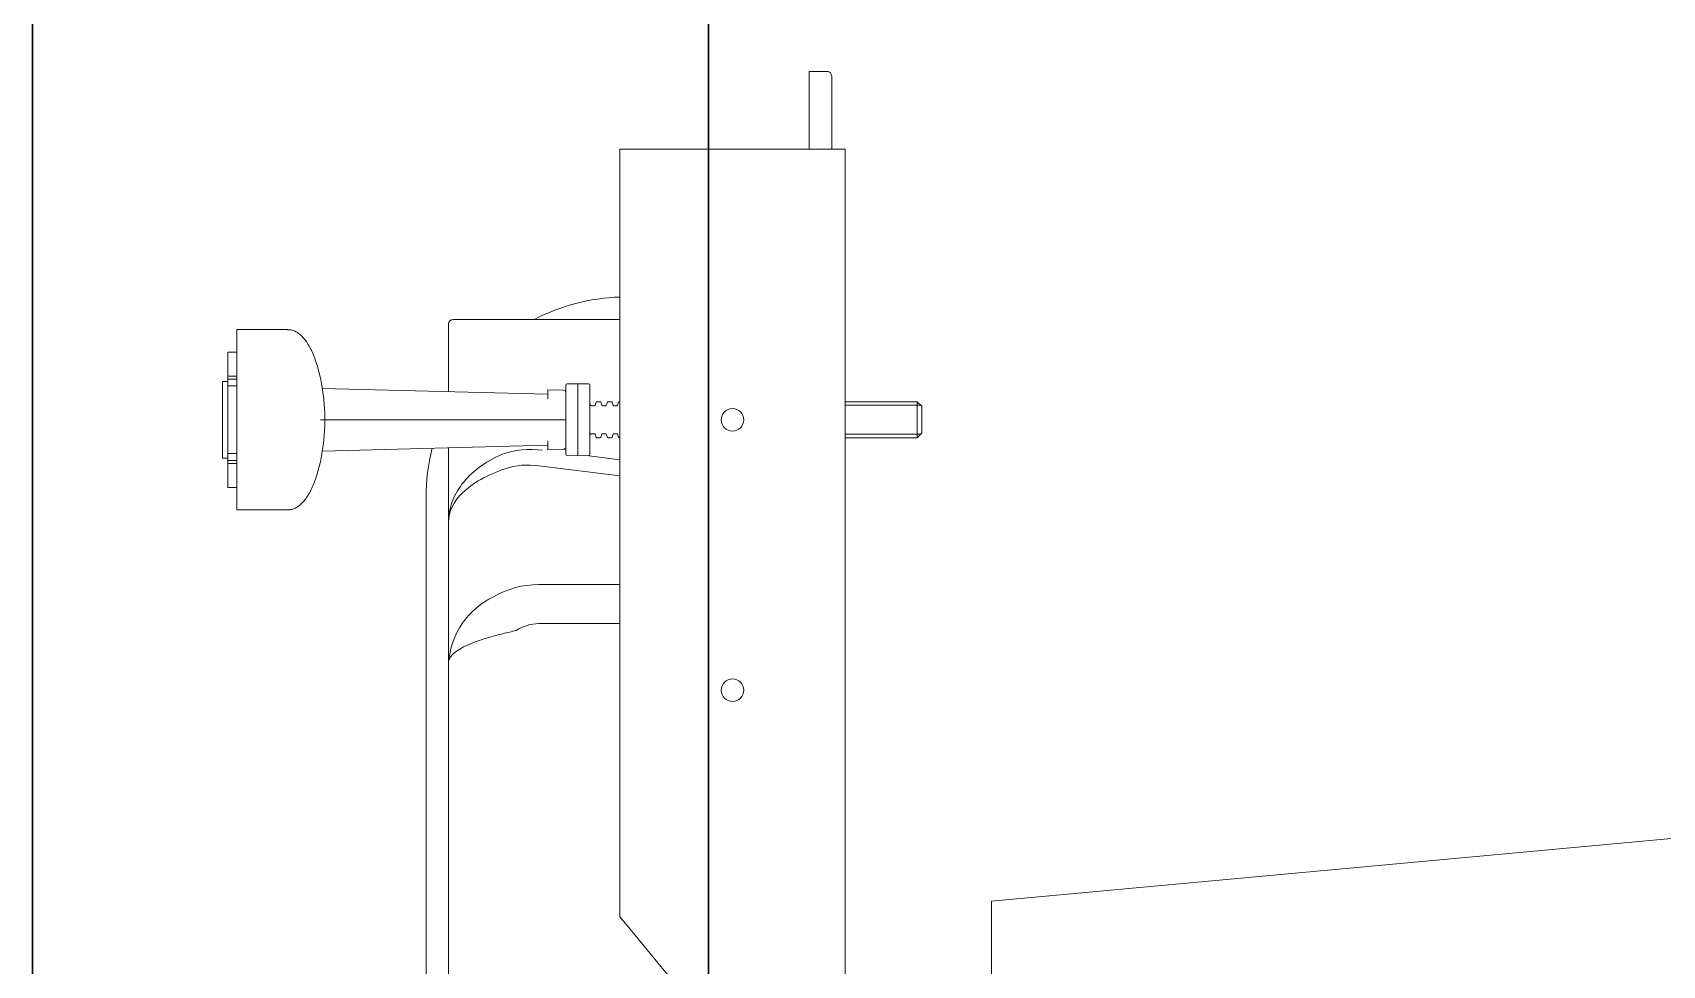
# Model space of a CAD drawing. Header units: millimetres. Extents: x -10496 to -5455, y -188 to 7293.
# Drawn here: x -7499.88 to -7463.72, y 2777.57 to 2798.26 of the extents above; entities that cross this region are included whole.
import ezdxf

# ---------------------------------------------------------------- set-up
doc = ezdxf.new("R2010")
doc.units = ezdxf.units.MM
for name, color, linetype, lineweight in [('00 TEFRİŞ', 252, 'Continuous', 13), ('alan_net', 30, 'Continuous', 0), ('GJC_duvar', 10, 'Continuous', 30), ('GJC_tefris', 30, 'Continuous', 0), ('GJC_ölçüler', 253, 'Continuous', 5)]:
    doc.layers.add(name, color=color, linetype=linetype, lineweight=lineweight)
doc.layers.add('GJC ALAN', color=2, linetype='Continuous')

# ---------------------------------------------------------------- blocks, each defined once
blk = doc.blocks.new('fgjh')
at = {"layer": 'GJC_tefris', "color": 151, "extrusion": (-0.01667214942452569, 1.525087517426141e-05, 0.9998610099413704)}
for p, q in [((5037972.234731843, 2445228.21705988, 2049.104958945099), (5037972.235728576, 2445228.21705988, 2049.104975565091)), ((5037972.234731792, 2445228.017059879, 2049.10496199485), (5037972.234731843, 2445228.21705988, 2049.104958945099)), ((5037972.766498596, 2445228.21705988, 2049.113825872295), (5037972.235728576, 2445228.21705988, 2049.104975565091)), ((5037972.766498546, 2445228.017059879, 2049.113828922047), (5037972.766498596, 2445228.21705988, 2049.113825872295)), ((5037972.832699504, 2445228.21705988, 2049.114929737144), (5037972.766498596, 2445228.21705988, 2049.113825872295)), ((5037972.9846276, 2445228.21705988, 2049.117463057169), (5037972.832699504, 2445228.21705988, 2049.114929737144)), ((5037972.832699453, 2445228.017059879, 2049.114932786896), (5037972.832699504, 2445228.21705988, 2049.114929737144)), ((5037972.884641499, 2445228.21705988, 2049.115795842226), (5037972.88464153, 2445228.33705988, 2049.115794012375)), ((5037972.88464153, 2445228.33705988, 2049.115794012375), (5037972.900891638, 2445228.33705988, 2049.116064974281)), ((5037972.900891638, 2445228.33705988, 2049.116064974281), (5037974.568155138, 2445228.33705988, 2049.143865704495)), ((5037972.98462755, 2445228.017059879, 2049.11746610692), (5037972.9846276, 2445228.21705988, 2049.117463057169)), ((5037972.9846276, 2445228.21705988, 2049.117463057169), (5037973.03462065, 2445228.21705988, 2049.11829666464)), ((5037974.434426065, 2445228.21705988, 2049.141637673837), (5037973.03462065, 2445228.21705988, 2049.11829666464)), ((5037974.434426065, 2445228.21705988, 2049.141637673837), (5037974.484419115, 2445228.21705988, 2049.142471281308)), ((5037974.636347211, 2445228.21705988, 2049.145004601332), (5037974.484419115, 2445228.21705988, 2049.142471281308)), ((5037974.484419115, 2445228.21705988, 2049.142471281308), (5037974.484419065, 2445228.017059879, 2049.142474331059)), ((5037974.568155138, 2445228.33705988, 2049.143865704495), (5037974.584405246, 2445228.33705988, 2049.1441366664)), ((5037974.584405246, 2445228.33705988, 2049.1441366664), (5037974.584405216, 2445228.21705988, 2049.144138496251)), ((5037974.636347161, 2445228.017059879, 2049.145007651084), (5037974.636347211, 2445228.21705988, 2049.145004601332)), ((5037974.702548118, 2445228.21705988, 2049.146108466181), (5037974.636347211, 2445228.21705988, 2049.145004601332)), ((5037974.702548068, 2445228.017059879, 2049.146111515933), (5037974.702548118, 2445228.21705988, 2049.146108466181)), ((5037975.23331814, 2445228.21705988, 2049.154958773386), (5037974.702548118, 2445228.21705988, 2049.146108466181)), ((5037975.23331814, 2445228.21705988, 2049.154958773386), (5037975.234314873, 2445228.21705988, 2049.154975393378)), ((5037975.234314873, 2445228.21705988, 2049.154975393378), (5037975.234314822, 2445228.017059879, 2049.154978443129)), ((5037971.734801287, 2445228.017059879, 2049.096625920137), (5037971.734800999, 2445226.885625618, 2049.096643173101)), ((5037971.734801287, 2445228.017059879, 2049.096625920137), (5037975.734245327, 2445228.017059879, 2049.163314517843)), ((5037975.73424504, 2445226.885625618, 2049.163331770807), (5037975.734245327, 2445228.017059879, 2049.163314517843)), ((5037973.170519996, 2445221.11705988, 2049.120671010073), (5037973.039553836, 2445226.119199584, 2049.118410921539)), ((5037973.734522809, 2445226.058964252, 2049.130000077511), (5037973.734521463, 2445220.765751232, 2049.130080792422)), ((5037973.734522834, 2445226.158789118, 2049.129998555306), (5037973.734522808, 2445226.058776563, 2049.130000080373)), ((5037974.429486542, 2445226.118998304, 2049.14158731165), (5037974.298523108, 2445221.11705988, 2049.139479860731)), ((5037975.459282481, 2445223.81705988, 2049.158793721523), (5037991.807009996, 2445223.81705988, 2049.431383364646)), ((5037971.509831057, 2445222.108136247, 2049.092964790247), (5037971.509831339, 2445223.21705988, 2049.092947880541)), ((5037971.609817466, 2445223.31705988, 2049.094613570609), (5037973.112919535, 2445223.31705988, 2049.119676996497)), ((5037974.356124687, 2445223.31705988, 2049.140406779783), (5037975.9992427, 2445223.31705988, 2049.167804896871)), ((5037975.9992427, 2445223.31705988, 2049.167804896871), (5037979.122148855, 2445223.31705988, 2049.219877692526)), ((5037979.122148855, 2445223.31705988, 2049.219877692526), (5038018.889869427, 2445223.31705988, 2049.882983237262)), ((5037971.509830398, 2445219.51705988, 2049.093004300937), (5037971.509831057, 2445222.108136247, 2049.092964790247)), ((5037974.757375859, 2445221.31705988, 2049.147127935197), (5037974.978239958, 2445219.51705988, 2049.150838181715)), ((5037977.390337818, 2445219.51705988, 2049.191058627918), (5037977.390338277, 2445221.31705988, 2049.191031180158)), ((5037978.256243311, 2445221.31705988, 2049.205469685098), (5037978.256242854, 2445219.51705988, 2049.205497132858)), ((5037973.070499621, 2445221.11705988, 2049.119003223621), (5037973.168706472, 2445221.11705988, 2049.120640770512)), ((5037973.0796976, 2445220.765751033, 2049.119161953514), (5037973.070499621, 2445221.11705988, 2049.119003223621)), ((5037973.168706472, 2445221.11705988, 2049.120640770512), (5037973.268726847, 2445221.11705988, 2049.122308556964)), ((5037974.300336633, 2445221.11705988, 2049.139510100292), (5037974.200316257, 2445221.11705988, 2049.13784231384)), ((5037974.300336633, 2445221.11705988, 2049.139510100292), (5037974.398543484, 2445221.11705988, 2049.141147647183)), ((5037974.398543484, 2445221.11705988, 2049.141147647183), (5037974.389345326, 2445220.765751033, 2049.140999631335)), ((5037972.934632574, 2445220.44955988, 2049.116747894405), (5037972.938786775, 2445220.687583453, 2049.116813532903)), ((5037972.968778044, 2445220.71705988, 2049.117313171729), (5037973.134604844, 2445220.71705988, 2049.120078245248)), ((5037973.134604844, 2445220.71705988, 2049.120078245248), (5037974.334438057, 2445220.71705988, 2049.14008482456)), ((5037973.73452145, 2445220.71705988, 2049.130081534904), (5037973.734521463, 2445220.765751232, 2049.130080792422)), ((5037974.334438057, 2445220.71705988, 2049.14008482456), (5037974.500264857, 2445220.71705988, 2049.142849898079)), ((5037974.530256112, 2445220.687583453, 2049.143350435863), (5037974.534410191, 2445220.44955988, 2049.143423333487)), ((5037972.934632574, 2445220.44955988, 2049.116747894405), (5037973.134604776, 2445220.44955988, 2049.12008232429)), ((5037972.938786654, 2445220.211536308, 2049.11682079203), (5037972.934632574, 2445220.44955988, 2049.116747894405)), ((5037973.134604708, 2445220.18205988, 2049.120086403332), (5037972.968777908, 2445220.18205988, 2049.117321329813)), ((5037974.334437921, 2445220.18205988, 2049.140092982644), (5037973.134604708, 2445220.18205988, 2049.120086403332)), ((5037974.334437989, 2445220.44955988, 2049.140088903602), (5037973.134604776, 2445220.44955988, 2049.12008232429)), ((5037973.36962249, 2445220.18205988, 2049.124005199584), (5037973.41140663, 2445220.166849582, 2049.124702159834)), ((5037973.424564393, 2445220.148055729, 2049.124921845187), (5037973.424564377, 2445220.086064031, 2049.124922790483)), ((5037974.044478203, 2445220.086064031, 2049.135259523128), (5037974.044478219, 2445220.148055729, 2049.135258577831)), ((5037974.057635992, 2445220.166849582, 2049.135477690018), (5037974.099420139, 2445220.18205988, 2049.136174186392)), ((5037974.500264721, 2445220.18205988, 2049.142858056163), (5037974.334437921, 2445220.18205988, 2049.140092982644)), ((5037974.334437989, 2445220.44955988, 2049.140088903602), (5037974.534410191, 2445220.44955988, 2049.143423333487)), ((5037974.534410191, 2445220.44955988, 2049.143423333487), (5037974.530255991, 2445220.211536308, 2049.143357694989)), ((5037974.621673428, 2445219.51705988, 2049.144892624869), (5037974.531028497, 2445220.255798662, 2049.143369900984)), ((5037973.334576807, 2445219.775298409, 2049.123427035824), (5037973.33457679, 2445219.708821352, 2049.123428049516)), ((5037973.33457687, 2445220.025298409, 2049.123423223635), (5037973.334576854, 2445219.958821352, 2049.123424237328)), ((5037973.411406605, 2445220.067270179, 2049.124703678296), (5037973.347734643, 2445220.044092261, 2049.123642335822)), ((5037973.347734617, 2445219.9400275, 2049.12364392268), (5037973.411406565, 2445219.916849582, 2049.124705972023)), ((5037973.41140654, 2445219.817270179, 2049.124707490485), (5037973.34773458, 2445219.794092261, 2049.123646148011)), ((5037973.424564329, 2445219.89805573, 2049.124925657376), (5037973.424564313, 2445219.836064031, 2049.124926602672)), ((5037974.04447814, 2445219.836064031, 2049.135263335317), (5037974.044478156, 2445219.89805573, 2049.13526239002)), ((5037974.057635929, 2445219.916849582, 2049.135481502207), (5037974.121307889, 2445219.9400275, 2049.136542844682)), ((5037974.121307852, 2445219.794092261, 2049.136545070012), (5037974.057635903, 2445219.817270179, 2049.135483020669)), ((5037974.121307915, 2445220.044092261, 2049.136541257823), (5037974.057635967, 2445220.067270179, 2049.13547920848)), ((5037974.134465599, 2445219.708821352, 2049.136765769058), (5037974.134465615, 2445219.775298409, 2049.136764755365)), ((5037974.134465662, 2445219.958821352, 2049.136761956869), (5037974.134465679, 2445220.025298409, 2049.136760943176)), ((5037967.735355045, 2445219.357059881, 2049.030069376653), (5037967.735355085, 2445219.51705988, 2049.030066936852)), ((5037967.735355085, 2445219.51705988, 2049.030066936852), (5037984.757988782, 2445219.51705988, 2049.313910280837)), ((5037973.334576744, 2445219.525298409, 2049.123430848013), (5037973.334576742, 2445219.51705988, 2049.12343097364)), ((5037973.411406477, 2445219.567270179, 2049.124711302674), (5037973.347734516, 2445219.544092261, 2049.1236499602)), ((5037973.347734554, 2445219.6900275, 2049.123647734869), (5037973.411406502, 2445219.666849582, 2049.124709784212)), ((5037973.424564266, 2445219.64805573, 2049.124929469565), (5037973.42456425, 2445219.586064031, 2049.124930414861)), ((5037974.044478077, 2445219.586064031, 2049.135267147506), (5037974.044478092, 2445219.64805573, 2049.135266202209)), ((5037974.121307788, 2445219.544092261, 2049.136548882201), (5037974.057635839, 2445219.567270179, 2049.135486832858)), ((5037974.057635865, 2445219.666849582, 2049.135485314396), (5037974.121307826, 2445219.6900275, 2049.13654665687)), ((5037974.134465549, 2445219.51705988, 2049.136768693181), (5037974.134465552, 2445219.525298409, 2049.136768567554)), ((5037984.757988782, 2445219.51705988, 2049.313910280837), (5037984.952247451, 2445219.357059881, 2049.317151881098)), ((5037967.735353854, 2445214.677059881, 2049.030140740828), (5037967.735355045, 2445219.357059881, 2049.030069376653)), ((5037984.952247451, 2445219.357059881, 2049.317151881098), (5037989.007397184, 2445216.017059881, 2049.384820286544)), ((5037966.010593673, 2445214.917059881, 2049.001377623366), (5037966.010593775, 2445215.317059881, 2049.001371523864)), ((5037966.010593775, 2445215.317059881, 2049.001371523864), (5037966.671583349, 2445215.317059881, 2049.012393172713)), ((5037966.671583349, 2445215.317059881, 2049.012393172713), (5037967.735354017, 2445215.317059881, 2049.030130981625)), ((5037966.688945626, 2445214.817059881, 2049.012690305927), (5037966.110579749, 2445214.817059881, 2049.003046363184)), ((5037967.73535389, 2445214.817059881, 2049.030138606002), (5037966.688945626, 2445214.817059881, 2049.012690305927)), ((5037967.735353814, 2445214.517059881, 2049.030143180629), (5037967.735353854, 2445214.677059881, 2049.030140740828)), ((5038030.276659993, 2445214.517059881, 2050.072986127254), (5037967.735353814, 2445214.517059881, 2049.030143180629)), ((5037973.334575471, 2445214.517059881, 2049.123507217417), (5037973.334575064, 2445212.917059881, 2049.123531615426)), ((5037973.411064837, 2445214.517059881, 2049.124782636848), (5037973.411064412, 2445212.840559881, 2049.124808201387)), ((5037974.057974911, 2445214.517059881, 2049.135569517527), (5037974.057974485, 2445212.840559881, 2049.135595082066)), ((5037974.134463871, 2445212.917059881, 2049.136869334967), (5037974.134464278, 2445214.517059881, 2049.136844936958)), ((5037974.134463871, 2445212.917059881, 2049.136869334967), (5037973.334575064, 2445212.917059881, 2049.123531615426)), ((5037973.334575064, 2445212.917059881, 2049.123531615426), (5037973.434561139, 2445212.817059881, 2049.125200355244)), ((5037974.034477745, 2445212.817059881, 2049.1352036449), (5037974.134463871, 2445212.917059881, 2049.136869334967)), ((5037973.434561139, 2445212.817059881, 2049.125200355244), (5037974.034477745, 2445212.817059881, 2049.1352036449))]:
    blk.add_line(p, q, dxfattribs=at)
at = {"layer": 'GJC_tefris', "color": 151, "elevation": 2049.551707446506}
blk.add_lwpolyline([(5037981.656843743, 2445181.341771877), (5037984.411602098, 2445211.272081491), (5038013.611553238, 2445211.218663755), (5038016.256785847, 2445181.27847552)], dxfattribs=at)
at = {"layer": 'GJC_tefris', "color": 151, "extrusion": (-0.01667214942452569, 1.525087517426141e-05, 0.9998610099413704)}
for centre in [(-2449824.486567526, 5035069.107827105, -81907.7138700232), (-2449824.49205527, 5035075.107824596, -81907.71387002322)]:
    blk.add_circle(centre, 0.2500000000000005, dxfattribs=at)
for centre, radius, start, end in [((-2449826.83814427, 5035070.830677015, -81907.71387002319), 4.450000000000009, 180.0524041068535, 194.281293608634), ((-2449830.684621357, 5035066.977157323, -81907.7138700232), 0.1000000000000002, 180.0524041068535, 270.0524041060623), ((-2449829.037394554, 5035074.619653661, -81907.71387002317), 1.758851542717755, 184.2130704702435, 244.6602326669066), ((-2449826.83814427, 5035070.830677015, -81907.71387002319), 4.450000000000009, 242.6306322439079, 268.120719780582), ((-2449828.155865527, 5035068.338620902, -81907.7138700232), 0.02999999999999847, 180.0524041068535, 269.0524041181399), ((-2449828.236012673, 5035068.499465493, -81907.71387002323), 0.04999999999999892, 271.552404095006, 0.05240410685350697), ((-2449828.237119243, 5035069.709329034, -81907.7138700232), 0.05000000000000015, 0.05240410685350697, 88.55240411753564), ((-2449828.157266456, 5035069.870319966, -81907.71387002322), 0.03000000000000124, 91.05240409446694, 180.0524041068535), ((-2449827.680865726, 5035068.339055349, -81907.71387002319), 0.02999999999999847, 271.052404094467, 0.05240410685350697), ((-2449827.61726024, 5035068.77496356, -81907.71387002322), 0.02000000000000051, 90.05240410606234, 160.0524041175203), ((-2449827.617863892, 5035069.434963283, -81907.71387002323), 0.02000000000000061, 200.0524040996214, 270.0524041060623), ((-2449827.682266655, 5035069.870754414, -81907.71387002322), 0.03000000000000022, 0.05240410685350697, 89.05240411813986), ((-2449827.244457343, 5035068.725304511, -81907.71387002317), 0.01999999999999986, 200.0524040996214, 270.0524041060623), ((-2449827.49445724, 5035068.725075857, -81907.71387002319), 0.01999999999999986, 200.0524040996214, 270.0524041060623), ((-2449827.427980211, 5035068.725136657, -81907.71387002319), 0.01999999999999784, 270.0524041060623, 340.0524041175203), ((-2449827.305268672, 5035068.775248914, -81907.7138700232), 0.02000000000000339, 20.05240409962139, 90.05240410606234), ((-2449827.555268568, 5035068.775020258, -81907.71387002319), 0.02000000000000339, 20.05240409962139, 90.05240410606234), ((-2449827.367260345, 5035068.775192215, -81907.71387002322), 0.02000000000000051, 90.05240410606234, 160.0524041175203), ((-2449827.305872324, 5035069.435248638, -81907.71387002323), 0.02000000000000051, 270.0524041060623, 340.0524041175203), ((-2449827.55587222, 5035069.435019981, -81907.7138700232), 0.02000000000000051, 270.0524041060623, 340.0524041175203), ((-2449827.367863997, 5035069.435191937, -81907.7138700232), 0.02000000000000061, 200.0524040996214, 270.0524041060623), ((-2449827.495152354, 5035069.485075538, -81907.71387002319), 0.02000000000000061, 90.05240410606234, 160.0524041175203), ((-2449827.428675325, 5035069.485136339, -81907.7138700232), 0.01999999999999956, 20.05240409962139, 90.05240410606234), ((-2449827.245152458, 5035069.485304194, -81907.7138700232), 0.02000000000000061, 90.05240410606234, 160.0524041175203), ((-2449826.994457448, 5035068.725533168, -81907.7138700232), 0.01999999999999986, 200.0524040996214, 270.0524041060623), ((-2449827.177980315, 5035068.725365313, -81907.7138700232), 0.01999999999999784, 270.0524041060623, 340.0524041175203), ((-2449827.11726045, 5035068.775420871, -81907.7138700232), 0.02000000000000051, 90.05240410606234, 160.0524041175203), ((-2449827.055268776, 5035068.775477569, -81907.71387002319), 0.02000000000000339, 20.05240409962139, 90.05240410606234), ((-2449827.117864102, 5035069.435420595, -81907.71387002322), 0.02000000000000061, 200.0524040996214, 270.0524041060623), ((-2449827.055872429, 5035069.435477294, -81907.7138700232), 0.02000000000000051, 270.0524041060623, 340.0524041175203), ((-2449827.17867543, 5035069.485364995, -81907.7138700232), 0.01999999999999956, 20.05240409962139, 90.05240410606234), ((-2449826.995152563, 5035069.48553285, -81907.71387002322), 0.02000000000000061, 90.05240410606234, 160.0524041175203), ((-2449822.379594396, 5035061.484751005, -81907.71387002322), 0.1000000000000002, 270.0524041060623, 0.05240410685350697)]:
    blk.add_arc(centre, radius, start, end, dxfattribs=at)
at = {"layer": 'GJC_tefris', "color": 151, "extrusion": (-0.0166721494245257, 1.525087517426304e-05, 0.9998610099413703)}
blk.add_ellipse((5037979.410783358, 2445221.31705988, 2049.224721025016), major_axis=(2.020445081581582, -5.710501541217682e-12, 0.03368984485768824), ratio=0.9897433186107482, start_param=2.617993877992041, end_param=3.141592653590335, dxfattribs=at)
at = {"layer": 'GJC_tefris', "color": 151, "extrusion": (-0.01667214942452571, 1.525087517427037e-05, 0.9998610099413705)}
blk.add_ellipse((5037977.181909936, 2445221.233895204, 2049.187557017184), major_axis=(2.694360311119754, -0.8538952795725041, 0.04494004658052982), ratio=0.8323484299813362, start_param=3.123186650335102, end_param=3.505351576055818, dxfattribs=at)
at = {"layer": 'GJC_tefris', "color": 151, "extrusion": (-0.0166721494245257, 1.525087517424781e-05, 0.9998610099413702)}
blk.add_ellipse((5037977.181909957, 2445221.31705988, 2049.187555749026), major_axis=(2.385890481622988, -0.6600134252680121, 0.03979351930611558), ratio=0.7911908134078183, start_param=3.095738414054455, end_param=3.477903339775196, dxfattribs=at)
at = {"layer": 'GJC_tefris', "color": 151, "extrusion": (-0.0166721494245257, 1.525087517426461e-05, 0.9998610099413703)}
blk.add_ellipse((5037979.410783358, 2445221.31705988, 2049.224721025016), major_axis=(-1.154540046617991, 2.630385103925245e-12, -0.01925133991867805), ratio=0.8660254037844384, start_param=5.759586531581287, end_param=6.283185307179584, dxfattribs=at)
at = {"layer": 'GJC_tefris', "color": 151}
for points, knots in [([(5037971.737113043, 2445226.889008464, 2049.096681673596), (5037971.736860096, 2445226.866892699, 2049.096677793187), (5037971.736852414, 2445226.821434684, 2049.096678358452), (5037971.760620442, 2445226.743551905, 2049.0970758656), (5037971.803708863, 2445226.662869601, 2049.09779557271), (5037971.867060825, 2445226.584294882, 2049.098853131414), (5037971.950491955, 2445226.508557959, 2049.100245456235), (5037972.053980312, 2445226.43637107, 2049.101972170511), (5037972.175630226, 2445226.369101533, 2049.104001644034), (5037972.313028311, 2445226.307653949, 2049.106293621143), (5037972.464106174, 2445226.252453711, 2049.108813605947), (5037972.627113489, 2445226.203724064, 2049.111532409307), (5037972.800398197, 2445226.161656247, 2049.114422481126), (5037972.982118146, 2445226.126458722, 2049.117453101283), (5037973.171007769, 2445226.098231071, 2049.120603165636), (5037973.363501594, 2445226.077386127, 2049.123813215528), (5037973.55599333, 2445226.063642287, 2049.12702312224), (5037973.67113109, 2445226.060679202, 2049.128943028236), (5037973.734533227, 2445226.059199704, 2049.130000247638)], [0, 0, 0, 0, 0.0416848420015125, 0.1013173164387321, 0.1621284701154374, 0.225836249932626, 0.2925709706908069, 0.3609920051418265, 0.4293507210502816, 0.496839400693535, 0.5633165432282466, 0.6288234266922177, 0.6934571771825065, 0.757332449570813, 0.820572702706941, 0.8833090138591092, 0.9456797470454285, 1, 1, 1, 1]), ([(5037973.734520812, 2445226.058964206, 2049.130000044208), (5037973.763001268, 2445226.059507209, 2049.130474932346), (5037973.849101273, 2445226.061267224, 2049.131910577208), (5037974.010915807, 2445226.069822642, 2049.134608617804), (5037974.204178214, 2445226.087107907, 2049.137830901802), (5037974.394870146, 2445226.111715125, 2049.14101021279), (5037974.578887482, 2445226.143241099, 2049.14407812293), (5037974.755171358, 2445226.181557692, 2049.147016978148), (5037974.921908114, 2445226.226435072, 2049.149796540178), (5037975.077573842, 2445226.277663677, 2049.152391401843), (5037975.220669268, 2445226.335054822, 2049.154776566396), (5037975.349803616, 2445226.398498882, 2049.15692884513), (5037975.463608048, 2445226.468008803, 2049.158825413134), (5037975.560685626, 2445226.543806325, 2049.160442973876), (5037975.638764302, 2445226.625763679, 2049.16174364408), (5037975.694044754, 2445226.710516279, 2049.162664123412), (5037975.72553599, 2445226.79679566, 2049.163187906974), (5037975.736929595, 2445226.857104634, 2049.163376969363), (5037975.734299576, 2445226.885440713, 2049.163332682991)], [0, 0, 0, 0, 0.0242588247355341, 0.0860445511582604, 0.1480299921215822, 0.2103372000607676, 0.2730974870503382, 0.3364321617696814, 0.4004521980198338, 0.4652591871356817, 0.5309469900787172, 0.5976009849261124, 0.6652837348791067, 0.7339722267558594, 0.8033583763915663, 0.8719111693876513, 0.9302541966408736, 0.9919049342362584, 0.9919049342362584, 0.9919049342362584, 0.9919049342362584]), ([(5037974.501085318, 2445222.128927417, 2049.142842043609), (5037974.58453571, 2445222.321939026, 2049.144230590412), (5037974.68353541, 2445222.493789838, 2049.145878736414), (5037974.909896346, 2445222.795245793, 2049.149648586262), (5037975.033702642, 2445222.920014782, 2049.151711087161), (5037975.295990552, 2445223.119903209, 2049.156081549367), (5037975.432087166, 2445223.193538819, 2049.158349764699), (5037975.64329805, 2445223.267939978, 2049.161870458788), (5037975.713945852, 2445223.286323243, 2049.163048192815), (5037975.855983241, 2445223.310885185, 2049.165416215947), (5037975.928193816, 2445223.31705988, 2049.166620194602), (5037975.9992427, 2445223.31705988, 2049.167804896871)], [0, 0, 0, 0, 0.25, 0.25, 0.5, 0.5, 0.75, 0.75, 0.875, 0.875, 1, 1, 1, 1]), ([(5037975.9992427, 2445223.31705988, 2049.167804896871), (5037975.777229198, 2445223.31705988, 2049.164102940061), (5037975.552984218, 2445223.212558617, 2049.160365368497), (5037975.245536502, 2445222.894203044, 2049.155243697585), (5037975.147766043, 2445222.760822332, 2049.153615461729), (5037974.969364964, 2445222.44347932, 2049.150645559263), (5037974.890294375, 2445222.262432498, 2049.149329860844), (5037974.822460567, 2445222.062920057, 2049.148201811409)], [0, 0, 0, 0, 0.5000000000000009, 0.5000000000000009, 0.7500000000000006, 0.7500000000000006, 1, 1, 1, 1]), ([(5037978.410922475, 2445221.81705988, 2049.208041251212), (5037978.43338047, 2445221.918134789, 2049.208414184608), (5037978.456468713, 2445222.017282825, 2049.208797656465), (5037978.504887087, 2445222.21168456, 2049.209602041833), (5037978.530491828, 2445222.30789297, 2049.210027519772), (5037978.583568511, 2445222.490905122, 2049.210909753679), (5037978.610878982, 2445222.577334475, 2049.211363822926), (5037978.667872749, 2445222.740116271, 2049.212311680704), (5037978.697788225, 2445222.816864172, 2049.212809334697), (5037978.788800623, 2445223.022622603, 2049.214323779483), (5037978.853430991, 2445223.13214941, 2049.215399785808), (5037978.95225665, 2445223.241933107, 2049.217045976471), (5037978.985578254, 2445223.269816373, 2049.21760117115), (5037979.053688185, 2445223.307581967, 2049.218736291927), (5037979.088280193, 2445223.31705988, 2049.219312950638), (5037979.122148855, 2445223.31705988, 2049.219877692526)], [0, 0, 0, 0, 0.124999999999999, 0.124999999999999, 0.249999999999998, 0.249999999999998, 0.374999999999997, 0.374999999999997, 0.4999999999999961, 0.4999999999999961, 0.7499999999999925, 0.7499999999999925, 0.8749999999999962, 0.8749999999999962, 1, 1, 1, 1])]:
    blk.add_open_spline(points, degree=3, knots=knots, dxfattribs=at)
blk = doc.blocks.new('rölöveteyit')
at = {"layer": 'GJC_duvar'}
blk.add_lwpolyline([(31617.04087464232, -28365.67584247625), (31617.04087464232, -28995.67584241664)], dxfattribs=at)
blk = doc.blocks.new('new ytong')
at = {"layer": '00 TEFRİŞ', "color": 8}
blk.add_line((-19093.33771532821, 3825.56202836756), (-19093.33771532821, 2635.562037549003), dxfattribs=at)
at = {"layer": 'GJC_duvar'}
for points in [[(-19108.33771532821, 3825.56202836756), (-19108.33771532821, 2635.562037549003)], [(-19093.33771532821, 3825.56202836756), (-19093.33771532821, 2635.562037549003)]]:
    blk.add_lwpolyline(points, dxfattribs=at)

msp = doc.modelspace()

# ---------------------------------------------------------------- linework, layer by layer
at = {"color": 2, "true_color": 0xf1eb1f}
msp.add_lwpolyline([(-7484.88246870233, 2825.98154628621), (-7204.88246870233, 2825.98154628621), (-7204.881620976572, 2706.838787299137), (-7484.881620976572, 2706.838787299137)], close=True, dxfattribs=at)
at = {"layer": 'GJC_duvar'}
msp.add_line((-7484.88246870233, 3564.298207692242), (-7484.88246870233, 2374.298216873685), dxfattribs=at)

# ---------------------------------------------------------------- block references
at = {"xscale": -1, "rotation": 90}
msp.add_blockref('fgjh', (2437732.664698741, 5040763.405497926, -2049.471418901579), dxfattribs=at)

# ---------------------------------------------------------------- next in the draw order: block references
at = {"layer": 'GJC_ölçüler'}
msp.add_blockref('rölöveteyit', (-39101.92334334465, 31729.9740501685), dxfattribs=at)

# ---------------------------------------------------------------- next in the draw order: block references
at = {"layer": 'GJC_duvar', "color": 41, "true_color": 0xf4ee51}
msp.add_blockref('new ytong', (11608.45524662588, -261.2638206753181), dxfattribs=at)

# ---------------------------------------------------------------- next in the draw order: linework, layer by layer
at = {"layer": 'alan_net', "color": 51, "lineweight": 30, "true_color": 0xf8f6b0}
msp.add_lwpolyline([(-7484.88246870233, 2826.500775543267), (-7204.881620976572, 2826.500775543267), (-7204.881620976572, 2706.838787299137), (-7484.88246870233, 2706.838787299137)], close=True, dxfattribs=at)
at = {"layer": 'GJC ALAN', "color": 40, "lineweight": 30, "true_color": 0xf8d731}
msp.add_lwpolyline([(-6154.88246870233, 2952.298216873696), (-7194.837480925617, 2951.160237336448), (-7194.837480925617, 2951.160237336448), (-7274.888904895895, 2951.160237336448), (-7274.888904895895, 3031.160237336448), (-7204.88246870233, 3031.160237336448), (-7204.88246870233, 3068.130175663841), (-7484.88246870233, 3068.130175663841), (-7484.88246870233, 2374.298216873696), (-7244.88246870233, 2374.298216873696), (-7244.882468702315, 2604.298207751846), (-7194.88246870233, 2604.298207751857), (-7194.882468394006, 2376.70736655988), (-7194.88246870233, 2374.298217014395), (-6187.882468720272, 2374.2982179178), (-6187.882468720272, 2455.298216873696), (-6154.88246870233, 2455.298216873696)], close=True, dxfattribs=at)

doc.saveas('drawing.dxf')
